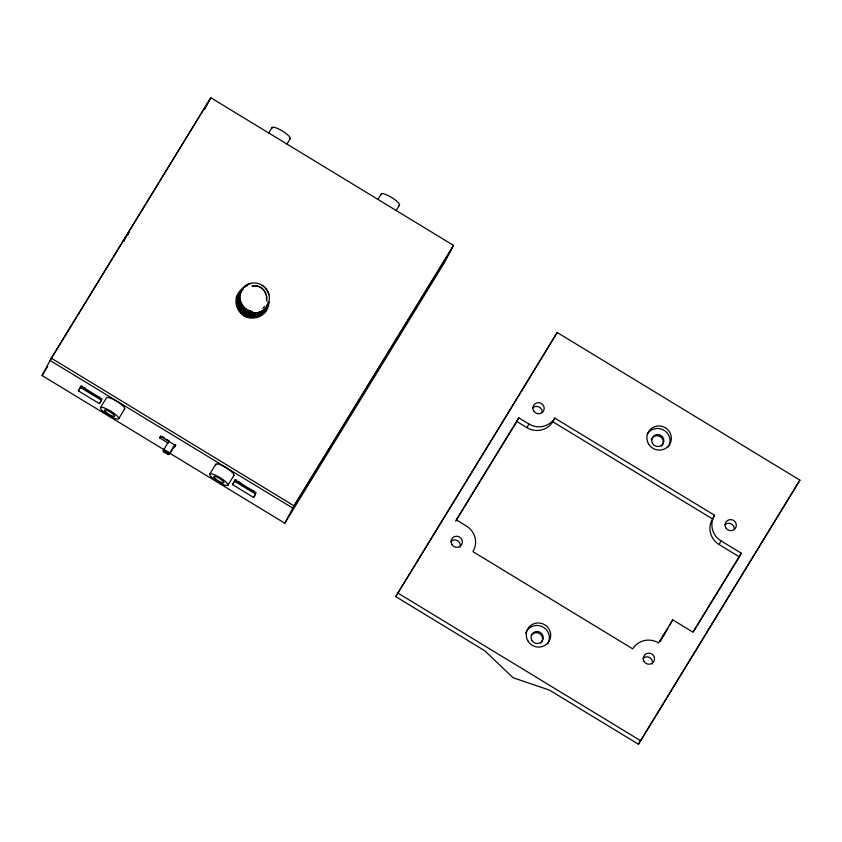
<?xml version="1.0" encoding="UTF-8"?>
<svg xmlns="http://www.w3.org/2000/svg" width="842" height="842" viewBox="0 0 842 842"><rect width="100%" height="100%" fill="white"/><g stroke="black" fill="none" stroke-linecap="round" stroke-linejoin="round"><path stroke-width="1.26" d="M266.84 301.415L266.714 296.373M239.423 294.616L239.002 295.605L240.223 293.184L239.296 294.5A15.093 14.493 23.5 0 0 237.718 305.488L238.728 308.193A15.093 14.598 14.6 0 0 244.633 314.529A15.093 14.767 10.7 0 0 256.031 316.255A15.093 14.893 17.9 0 0 265.293 309.551A15.093 14.903 35.5 0 0 267.103 305.046M164.579 450.07L42.1 375.553L51.309 358.166L210.816 97.746L453.533 245.401L444.323 262.799L284.817 523.219L170.2 453.491M204.68 109.334L208.984 101.208M210.816 97.746L50.088 360.471L292.805 508.126L452.322 247.706M78.39 390.856L80.906 386.11L101.935 398.908L99.43 403.655L78.39 390.856L81.411 385.931M82.474 386.162L81.453 388.088L101.482 400.276M168.211 443.092L159.654 437.893L160.485 436.324L175.452 445.429L174.62 446.997L175.831 445.029M163.18 450.702L163.906 449.323L169.979 453.007L169.242 454.385L168.053 454.501L163.601 451.796L163.18 450.702L169.168 440.724M163.601 451.796L163.906 449.323M168.053 454.501L169.979 453.007L175.241 444.418M232.518 484.613L235.023 479.877L256.063 492.675L253.558 497.412L232.518 484.613L235.539 479.698M236.602 479.919L235.581 481.856L255.6 494.033M284.817 523.219L294.026 505.832L453.533 245.401M395.719 596.599L557.183 332.495L799.9 480.15L638.447 744.254L549.447 690.114L513.188 677.789L484.718 650.74L395.719 596.599L520.514 392.846M557.183 332.495L521.209 391.719M518.788 417.832L516.841 421.516L526.955 427.662A18.945 18.482 27.9 0 0 552.784 421.747L712.574 518.967A18.945 18.482 27.9 0 0 719.11 544.563L739.329 556.867L741.286 553.194L721.057 540.89A18.945 18.482 27.9 0 1 714.532 515.283L554.741 418.074A18.945 18.482 27.9 0 1 528.902 423.989L518.788 417.832L456.29 519.872L466.405 526.029A18.945 18.482 27.9 0 1 472.93 551.636L632.721 648.845A18.945 18.482 27.9 0 1 658.56 642.93L672.705 619.828L692.934 632.132L741.286 553.194M526.955 427.662L528.902 423.989M552.784 421.747L554.741 418.074M712.574 518.967L714.532 515.283M672.705 619.828L669.622 625.595M719.11 544.563L721.057 540.89M708.08 607.892L739.644 556.288M638.447 744.254L799.9 480.15M123.5 241.433L124.237 240.149M659.918 641.288L660.928 639.573M664.191 634.447L665.506 632.153L661.623 638.415M666.917 630.174L667.948 628.427M127.658 234.792L128.405 233.539M666.306 631.205L663.054 636.584M125.616 237.833L126.437 236.486M662.749 636.847L663.507 635.594M661.002 639.952L662.37 637.71M42.1 375.553L47.573 366.617M99.43 403.655L101.24 400.697M100.503 407.644L106.534 397.792A10.651 2.337 31.5 0 1 117.912 402.002A10.651 2.337 31.5 0 1 124.153 409.212M268.724 132.994L272.082 127.521M118.711 418.716L124.742 408.875M286.933 144.066L290.279 138.604M159.654 437.893L160.864 435.914M169.242 454.385L175.168 444.723M209.732 474.088L215.762 464.247M377.953 199.449L381.3 193.976M227.929 485.171L233.971 475.32M396.161 210.521L399.508 205.048M253.558 497.412L255.368 494.464M517.146 420.937L455.69 521.198M693.355 631.858L707.417 608.976M127.268 235.118L128.058 233.834M124.521 239.907L125.216 238.791M661.244 639.299L660.096 641.13M128.752 232.718L129.3 231.845M123.606 241.349L123.974 240.78M262.82 308.382L264.641 306.383M51.309 358.166L294.026 505.832M162.022 436.514L164.264 437.872M161.927 436.566L164.064 437.872M166.211 439.166L168.347 440.471M164.137 450.786L168.589 453.491M397.677 592.915L640.394 740.571M236.118 297.447A16.577 16.166 27.9 0 1 240.738 293.111M266.177 307.509A16.577 16.166 27.9 0 1 265.556 311.687M268.903 302.352A16.577 16.166 27.9 0 1 244.443 315.845A16.577 16.166 27.9 0 1 243.464 287.964M254.979 316.371A10.893 10.63 27.9 0 1 244.969 316.455M244.138 316.003A10.893 10.63 27.9 0 1 238.886 307.498M250.874 283.417A15.093 14.503 33.5 0 0 241.77 289.827A15.093 14.493 23.2 0 0 240.191 300.815A15.093 14.609 14.4 0 0 247.106 309.867L252.695 311.835A15.04 14.672 27.9 0 1 242.843 305.878L240.265 300.668A15.093 14.493 23.2 0 1 241.854 289.69A15.093 14.503 33.3 0 1 250.948 283.28A15.093 14.619 41.9 0 1 262.199 285.291A15.093 14.788 44.9 0 1 268.956 294.616A15.093 14.893 36 0 1 267.209 305.93A15.093 14.893 18.5 0 1 257.968 312.603A15.093 14.767 10.8 0 1 246.559 310.887A15.093 14.609 14.4 0 1 239.644 301.846M262.125 285.427A15.093 14.788 44.9 0 1 264.462 287.238M265.156 287.922A15.093 14.788 44.9 0 1 268.882 294.763M267.146 306.046A15.093 14.893 18.3 0 1 257.894 312.75A15.093 14.767 10.7 0 1 246.485 311.035A15.093 14.609 14.4 0 1 239.57 301.983A15.093 14.493 23.4 0 1 241.159 290.985A15.093 14.503 33.6 0 1 242.875 288.743M241.233 290.848A15.093 14.503 33.6 0 1 242.949 288.606M245.022 286.88A15.093 14.503 33.6 0 1 247.516 285.48M268.598 301.604A15.093 14.903 35.6 0 1 266.609 307.067A15.093 14.893 18 0 1 257.347 313.771A15.093 14.767 10.7 0 1 245.948 312.056A15.093 14.598 14.6 0 1 239.033 303.004A15.093 14.493 23.7 0 1 240.612 292.027A15.093 14.503 33.9 0 1 242.328 289.774M268.524 301.752A15.093 14.903 35.7 0 1 266.535 307.214A15.093 14.893 18.1 0 1 257.273 313.919A15.093 14.767 10.7 0 1 245.864 312.203A15.093 14.598 14.5 0 1 238.949 303.152A15.093 14.493 23.5 0 1 240.538 292.163A15.093 14.503 33.7 0 1 242.254 289.911M267.724 303.878A15.093 14.903 35.6 0 1 265.872 308.446A15.093 14.893 18 0 1 256.652 315.087A15.093 14.767 10.7 0 1 245.254 313.371A15.093 14.598 14.5 0 1 238.339 304.32A15.093 14.493 23.5 0 1 239.917 293.332M265.988 308.235A15.093 14.893 17.7 0 1 256.736 314.94A15.093 14.767 10.6 0 1 245.327 313.224A15.093 14.598 14.6 0 1 238.412 304.173A15.093 14.493 23.6 0 1 239.991 293.195A15.093 14.503 33.8 0 1 241.096 291.637M241.717 290.932A15.093 14.503 33.8 0 1 243.106 289.648M267.188 304.909A15.093 14.903 35.7 0 1 265.367 309.403A15.093 14.893 18.2 0 1 256.115 316.108A15.093 14.767 10.7 0 1 244.706 314.392A15.093 14.609 14.4 0 1 237.791 305.341A15.093 14.493 23.3 0 1 239.37 294.363A15.093 14.503 33.5 0 1 241.096 292.1M266.367 299.257A11.862 11.735 38.7 0 0 266.167 294.679A11.777 11.504 27.5 0 0 251.937 286.017A11.862 11.462 45.6 0 1 260.736 287.627A11.862 11.62 50 0 1 266.009 294.974M253.884 490.791A9.23 2.031 31.5 0 1 245.843 487.465A9.23 2.031 31.5 0 1 239.065 481.771M99.03 396.961A9.23 2.031 31.5 0 1 90.368 392.835A9.23 2.031 31.5 0 1 84.737 387.488M532.67 407.833A5.684 5.547 27.9 0 1 542.259 412.106M643.014 658.286A5.684 5.547 27.9 0 1 652.392 663.991M651.276 439.956A6.157 6.01 27.9 0 1 660.307 436.598A6.157 6.01 27.9 0 1 661.433 446.134M531.249 635.51A6.157 6.01 27.9 0 1 540.301 634.047A6.157 6.01 27.9 0 1 540.774 643.12M647.277 434.125A12.314 12.009 27.9 0 1 664.075 430.283A12.314 12.009 27.9 0 1 668.316 446.923M525.692 632.995A12.314 12.009 27.9 0 1 542.469 626.753A12.314 12.009 27.9 0 1 547.658 643.909M450.859 541.395A5.684 5.547 27.9 0 1 460.237 547.1M724.825 524.734A5.684 5.547 27.9 0 1 734.413 528.997M272.103 128.247A10.651 2.337 31.5 0 1 282.28 130.994A10.651 2.337 31.5 0 1 289.69 138.951M381.331 194.691A10.651 2.337 31.5 0 1 391.498 197.438A10.651 2.337 31.5 0 1 398.919 205.395M215.794 464.963A10.651 2.337 31.5 0 1 225.961 467.71A10.651 2.337 31.5 0 1 233.371 475.667M533.617 410.843A5.684 5.547 27.9 0 0 543.406 411.18A5.684 5.547 27.9 0 0 538.638 402.655A5.684 5.547 27.9 0 0 533.617 410.843M643.972 661.307A5.684 5.547 27.9 0 0 653.76 661.644A5.684 5.547 27.9 0 0 648.982 653.118A5.684 5.547 27.9 0 0 643.972 661.307M652.455 443.355A6.157 6.01 27.9 0 0 663.054 443.723A6.157 6.01 27.9 0 0 657.886 434.483A6.157 6.01 27.9 0 0 652.455 443.355M531.797 640.352A6.157 6.01 27.9 0 0 542.406 640.709A6.157 6.01 27.9 0 0 537.228 631.479A6.157 6.01 27.9 0 0 531.797 640.352M648.424 443.713A12.314 12.009 27.9 0 0 669.632 444.439A12.314 12.009 27.9 0 0 659.286 425.968A12.314 12.009 27.9 0 0 648.424 443.713M527.766 640.699A12.314 12.009 27.9 0 0 548.973 641.425A12.314 12.009 27.9 0 0 538.627 622.954A12.314 12.009 27.9 0 0 527.766 640.699M451.817 544.406A5.684 5.547 27.9 0 0 461.605 544.742A5.684 5.547 27.9 0 0 456.827 536.217A5.684 5.547 27.9 0 0 451.817 544.406M725.772 527.745A5.684 5.547 27.9 0 0 735.561 528.081A5.684 5.547 27.9 0 0 730.793 519.556A5.684 5.547 27.9 0 0 725.772 527.745M102.398 410.728A10.651 2.337 31.5 0 0 118.112 419.063A10.651 2.337 31.5 0 0 108.313 409.749A10.651 2.337 31.5 0 0 102.398 410.728M105.597 411.822A5.915 1.295 31.5 0 0 114.333 416.453A5.915 1.295 31.5 0 0 108.892 411.275A5.915 1.295 31.5 0 0 105.597 411.822M211.616 477.182A10.651 2.337 31.5 0 0 227.34 485.518A10.651 2.337 31.5 0 0 217.531 476.193A10.651 2.337 31.5 0 0 211.616 477.182M214.826 478.267A5.915 1.295 31.5 0 0 223.562 482.898A5.915 1.295 31.5 0 0 218.11 477.719A5.915 1.295 31.5 0 0 214.826 478.267"/></g></svg>
